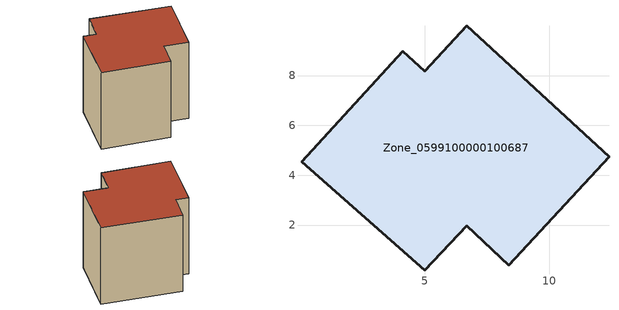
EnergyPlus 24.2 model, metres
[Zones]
Zone_0599100000100687
 floor ground (C_G): 6.69,1.96 5,0.18 0.05,4.55 4.12,8.98 5.01,8.17 6.69,10 12.4,4.75 8.38,0.39 z0
 wall outside (C_F): 5.01,8.17 4.12,8.98 0.05,4.55 5,0.18 6.69,1.96 8.38,0.39 12.4,4.75 6.69,10 5.01,8.17 z0:8.45
 roof outside (C_R): 5,0.18 6.69,1.96 8.38,0.39 12.4,4.75 6.69,10 5.01,8.17 4.12,8.98 0.05,4.55 z8.45
[BUILDING]
Pand.0599100000100687: North Axis=0; Terrain=City; Loads Convergence Tolerance Value=0.04; Temperature Convergence Tolerance Value=0.4; Solar Distribution=FullExterior; Maximum Number of Warmup Days=25; Minimum Number of Warmup Days=1
[Site:Location]
Rotterdam.The.Hague.AP_ZH_NLD Design_Conditions: Latitude=51.96; Longitude=4.45; Time Zone=1; Elevation=-4.5
[SITE:GROUNDTEMPERATURE:BUILDINGSURFACE]
18, 18, 18, 18, 18, 18, 18, 18, 18, 18, 18, 18
[MATERIAL] Thermal Absorptance=0.9; Solar Absorptance=0.7; Visible Absorptance=0.7
Name | Roughness | Thickness | Conductivity | Density | Specific Heat
G.TC.1975-1991 | MediumSmooth | 0.15 | 0.288461 | 540 | 1210
F.TC.1975-1991 | Rough | 0.3 | 0.230769 | 1920 | 840
R.TC.1975-1991 | MediumRough | 0.2 | 0.153846 | 1500 | 1000
[CONSTRUCTION]
C_G: G.TC.1975-1991
C_F: F.TC.1975-1991
C_R: R.TC.1975-1991
[ZONE]
Zone_0599100000100687: Type=1; Multiplier=1; Ceiling Height=Autocalculate; Volume=Autocalculate; Floor Area=autocalculate; Part of Total Floor Area=Yes
[ZONEINFILTRATION:DESIGNFLOWRATE]
Infil_Zone_0599100000100687: Zone or ZoneList or Space or SpaceList=Zone_0599100000100687; Schedule=AlwaysOn; Design Flow Rate Calculation Method=Flow/Area; Flow Rate per Floor Area=0.003; Constant Term Coefficient=1; Temperature Term Coefficient=0; Velocity Term Coefficient=0; Velocity Squared Term Coefficient=0
[HVACTEMPLATE:ZONE:IDEALLOADSAIRSYSTEM]
Zone_0599100000100687: Maximum Heating Supply Air Temperature=50; Minimum Cooling Supply Air Temperature=13; Maximum Heating Supply Air Humidity Ratio=0.0156; Minimum Cooling Supply Air Humidity Ratio=0.0077; Heating Limit=NoLimit; Cooling Limit=NoLimit; Dehumidification Control Type=ConstantSensibleHeatRatio; Cooling Sensible Heat Ratio=0.7; Dehumidification Setpoint=60; Humidification Control Type=None; Humidification Setpoint=30; Outdoor Air Method=None; Outdoor Air Flow Rate per Person=0.00944; Outdoor Air Flow Rate per Zone Floor Area=0; Outdoor Air Flow Rate per Zone=0; Demand Controlled Ventilation Type=None; Outdoor Air Economizer Type=NoEconomizer; Heat Recovery Type=None; Sensible Heat Recovery Effectiveness=0.7; Latent Heat Recovery Effectiveness=0.65
[ZONECONTROL:THERMOSTAT]
ThermostatControl_Zone_0599100000100687: Zone or ZoneList=Zone_0599100000100687; Control Type Schedule=DualSetpointControlType; Control 1=Thermostat_Zone_0599100000100687; Temperature Difference Between Cutout And Setpoint=0
[THERMOSTATSETPOINT:DUALSETPOINT]
Thermostat_Zone_0599100000100687: Heating Setpoint Temperature Schedule=HeatingSetpoint_Zone_0599100000100687; Cooling Setpoint Temperature Schedule=CoolingSetpoint_Zone_0599100000100687
[SCHEDULE:COMPACT]
HeatingSetpoint_Zone_0599100000100687: Through: 12/31, For: AllDays, Until: 24:00, 21
CoolingSetpoint_Zone_0599100000100687: Through: 12/31, For: AllDays, Until: 24:00, 24
DualSetpointControlType: Through: 12/31, For: AllDays, Until: 24:00, 4
AlwaysOn: Through: 12/31, For: AllDays, Until: 24:00, 1
